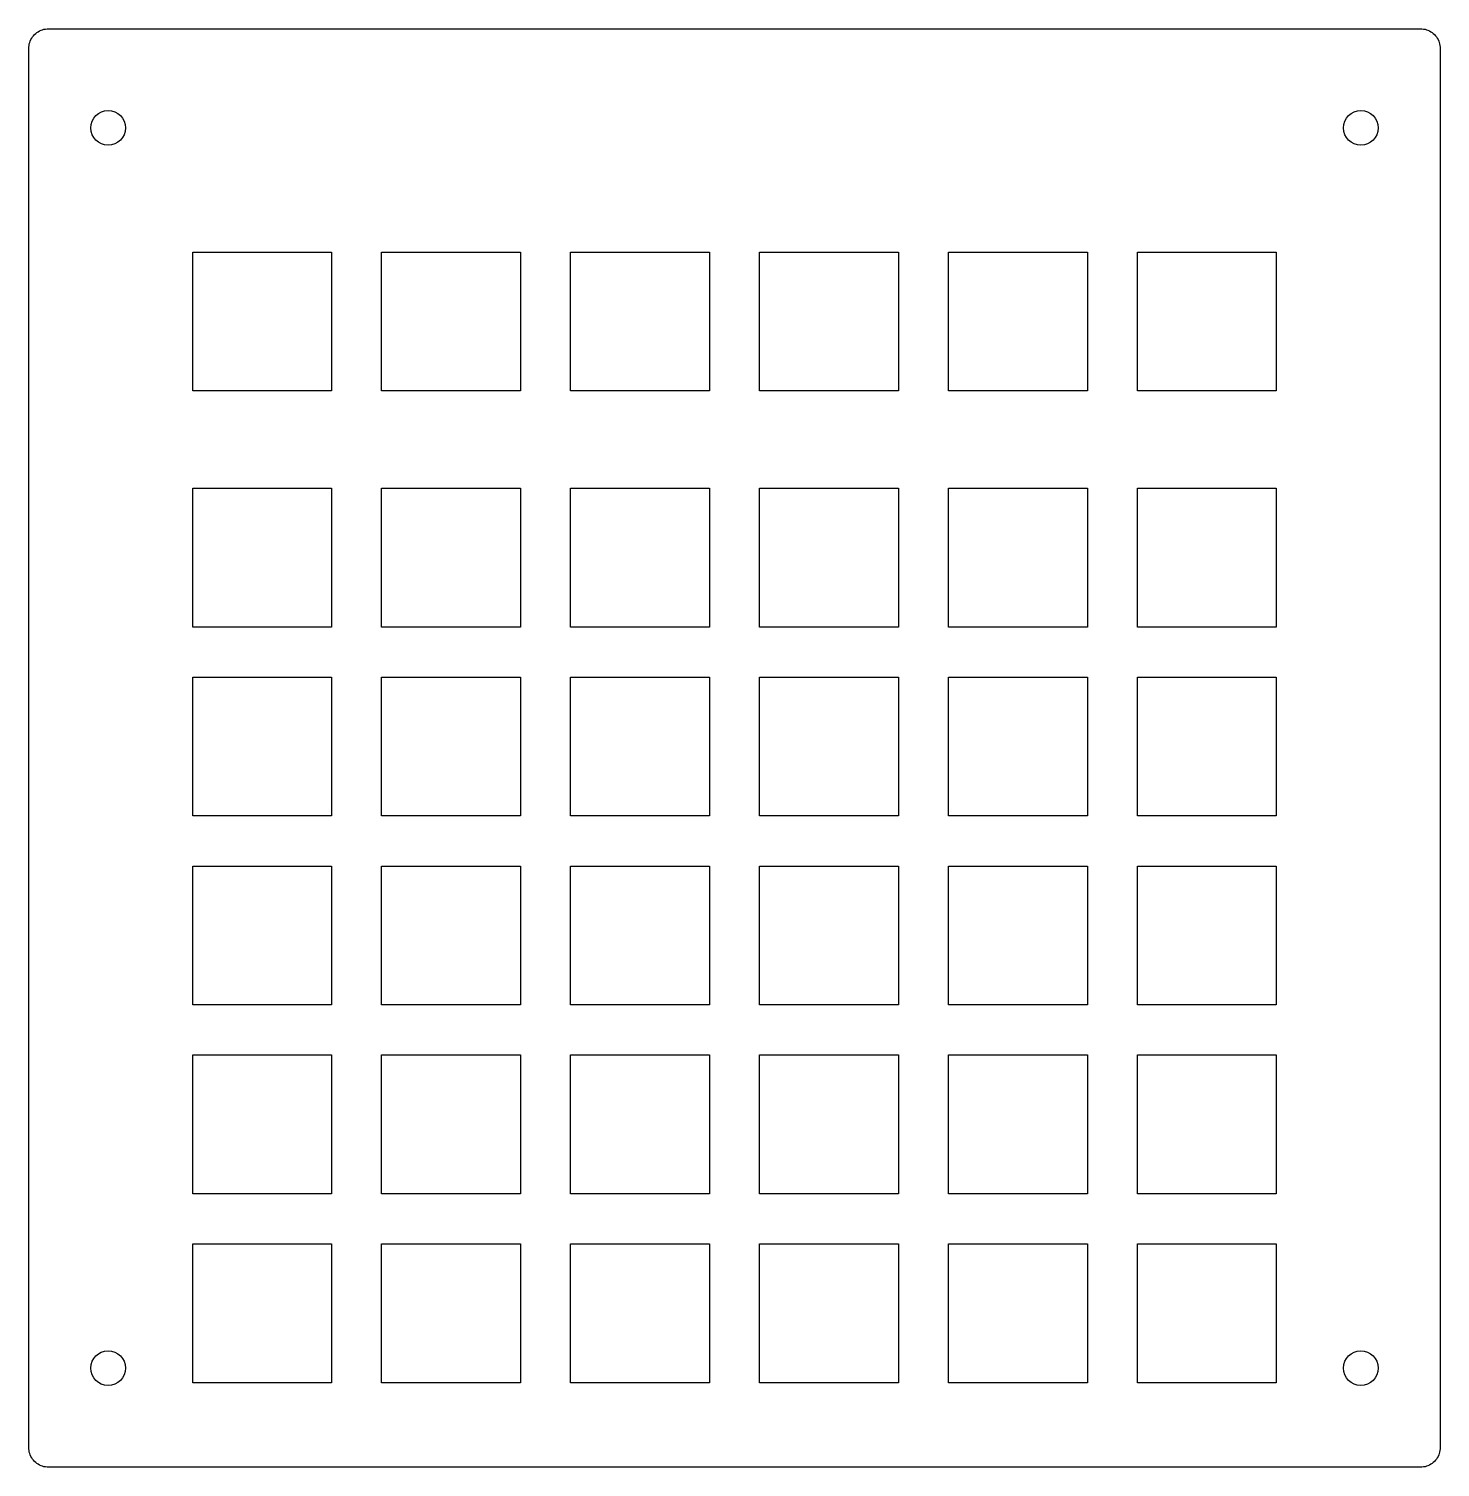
# Model space of a CAD drawing. Extents: x 6 to 148, y 4 to 149.
import ezdxf

# ---------------------------------------------------------------- set-up
doc = ezdxf.new("R2010")
doc.units = 0
doc.header["$MEASUREMENT"] = 0

msp = doc.modelspace()

# ---------------------------------------------------------------- linework, layer by layer
at = {"color": 0}
for p, q in [((7.47588, 149.385), (7.62884, 149.427)), ((7.62884, 149.427), (7.7818, 149.458)), ((7.7818, 149.458), (7.9389, 149.476)), ((7.9389, 149.476), (8.096, 149.483)), ((8.096, 149.483), (146.396, 149.483)), ((146.396, 149.483), (146.553, 149.476)), ((146.553, 149.476), (146.709, 149.458)), ((146.709, 149.458), (146.863, 149.427)), ((146.863, 149.427), (147.015, 149.385)), ((6.150206, 147.949), (6.192925, 148.102)), ((6.192925, 148.102), (6.248047, 148.248)), ((6.248047, 148.248), (6.312815, 148.39)), ((6.312815, 148.39), (6.389985, 148.528)), ((6.389985, 148.528), (6.4768, 148.659)), ((6.4768, 148.659), (6.574643, 148.781)), ((6.574643, 148.781), (6.680752, 148.897)), ((6.680752, 148.897), (6.796505, 149.003)), ((6.796505, 149.003), (6.919152, 149.101)), ((6.919152, 149.101), (7.05006, 149.188)), ((7.05006, 149.188), (7.18787, 149.265)), ((7.18787, 149.265), (7.32981, 149.33)), ((7.32981, 149.33), (7.47588, 149.385)), ((147.015, 149.385), (147.162, 149.33)), ((147.162, 149.33), (147.304, 149.265)), ((147.304, 149.265), (147.44, 149.188)), ((147.44, 149.188), (147.571, 149.101)), ((147.571, 149.101), (147.694, 149.003)), ((147.694, 149.003), (147.811, 148.897)), ((147.811, 148.897), (147.916, 148.781)), ((147.916, 148.781), (148.015, 148.659)), ((148.015, 148.659), (148.102, 148.528)), ((148.102, 148.528), (148.179, 148.39)), ((148.179, 148.39), (148.244, 148.248)), ((148.244, 148.248), (148.299, 148.102)), ((148.299, 148.102), (148.34, 147.949)), ((6.095085, 147.482), (6.101975, 147.639)), ((6.095085, 6.41984), (6.095085, 147.482)), ((6.101975, 147.639), (6.119889, 147.796)), ((6.119889, 147.796), (6.150206, 147.949)), ((148.34, 147.949), (148.372, 147.796)), ((148.372, 147.796), (148.39, 147.639)), ((148.39, 147.639), (148.397, 147.482)), ((148.397, 147.482), (148.397, 6.41984)), ((22.6205, 126.957), (36.6201, 126.957)), ((22.6205, 112.958), (22.6205, 126.957)), ((36.6201, 126.957), (36.6201, 112.958)), ((41.6705, 126.957), (55.6701, 126.957)), ((41.6705, 112.958), (41.6705, 126.957)), ((55.6701, 126.957), (55.6701, 112.958)), ((60.7205, 126.957), (74.7201, 126.957)), ((60.7205, 112.958), (60.7205, 126.957)), ((74.7201, 126.957), (74.7201, 112.958)), ((79.7705, 126.957), (93.7701, 126.957)), ((79.7705, 112.958), (79.7705, 126.957)), ((93.7701, 126.957), (93.7701, 112.958)), ((98.8205, 126.957), (112.82, 126.957)), ((98.8205, 112.958), (98.8205, 126.957)), ((112.82, 126.957), (112.82, 112.958)), ((117.87, 126.957), (131.87, 126.957)), ((117.87, 112.958), (117.87, 126.957)), ((131.87, 126.957), (131.87, 112.958)), ((36.6201, 112.958), (22.6205, 112.958)), ((55.6701, 112.958), (41.6705, 112.958)), ((74.7201, 112.958), (60.7205, 112.958)), ((93.7701, 112.958), (79.7705, 112.958)), ((112.82, 112.958), (98.8205, 112.958)), ((131.87, 112.958), (117.87, 112.958)), ((22.6205, 103.145), (36.6201, 103.145)), ((22.6205, 89.1452), (22.6205, 103.145)), ((36.6201, 103.145), (36.6201, 89.1452)), ((41.6705, 103.145), (55.6701, 103.145)), ((41.6705, 89.1452), (41.6705, 103.145)), ((55.6701, 103.145), (55.6701, 89.1452)), ((60.7205, 103.145), (74.7201, 103.145)), ((60.7205, 89.1452), (60.7205, 103.145)), ((74.7201, 103.145), (74.7201, 89.1452)), ((79.7705, 103.145), (93.7701, 103.145)), ((79.7705, 89.1452), (79.7705, 103.145)), ((93.7701, 103.145), (93.7701, 89.1452)), ((98.8205, 103.145), (112.82, 103.145)), ((98.8205, 89.1452), (98.8205, 103.145)), ((112.82, 103.145), (112.82, 89.1452)), ((117.87, 103.145), (131.87, 103.145)), ((117.87, 89.1452), (117.87, 103.145)), ((131.87, 103.145), (131.87, 89.1452)), ((36.6201, 89.1452), (22.6205, 89.1452)), ((55.6701, 89.1452), (41.6705, 89.1452)), ((74.7201, 89.1452), (60.7205, 89.1452)), ((93.7701, 89.1452), (79.7705, 89.1452)), ((112.82, 89.1452), (98.8205, 89.1452)), ((131.87, 89.1452), (117.87, 89.1452)), ((22.6205, 84.0948), (36.6201, 84.0948)), ((22.6205, 70.0952), (22.6205, 84.0948)), ((36.6201, 84.0948), (36.6201, 70.0952)), ((41.6705, 84.0948), (55.6701, 84.0948)), ((41.6705, 70.0952), (41.6705, 84.0948)), ((55.6701, 84.0948), (55.6701, 70.0952)), ((60.7205, 84.0948), (74.7201, 84.0948)), ((60.7205, 70.0952), (60.7205, 84.0948)), ((74.7201, 84.0948), (74.7201, 70.0952)), ((79.7705, 84.0948), (93.7701, 84.0948)), ((79.7705, 70.0952), (79.7705, 84.0948)), ((93.7701, 84.0948), (93.7701, 70.0952)), ((98.8205, 84.0948), (112.82, 84.0948)), ((98.8205, 70.0952), (98.8205, 84.0948)), ((112.82, 84.0948), (112.82, 70.0952)), ((117.87, 84.0948), (131.87, 84.0948)), ((117.87, 70.0952), (117.87, 84.0948)), ((131.87, 84.0948), (131.87, 70.0952)), ((36.6201, 70.0952), (22.6205, 70.0952)), ((55.6701, 70.0952), (41.6705, 70.0952)), ((74.7201, 70.0952), (60.7205, 70.0952)), ((93.7701, 70.0952), (79.7705, 70.0952)), ((112.82, 70.0952), (98.8205, 70.0952)), ((131.87, 70.0952), (117.87, 70.0952)), ((22.6205, 65.0448), (36.6201, 65.0448)), ((22.6205, 51.0452), (22.6205, 65.0448)), ((36.6201, 65.0448), (36.6201, 51.0452)), ((41.6705, 65.0448), (55.6701, 65.0448)), ((41.6705, 51.0452), (41.6705, 65.0448)), ((55.6701, 65.0448), (55.6701, 51.0452)), ((60.7205, 65.0448), (74.7201, 65.0448)), ((60.7205, 51.0452), (60.7205, 65.0448)), ((74.7201, 65.0448), (74.7201, 51.0452)), ((79.7705, 65.0448), (93.7701, 65.0448)), ((79.7705, 51.0452), (79.7705, 65.0448)), ((93.7701, 65.0448), (93.7701, 51.0452)), ((98.8205, 65.0448), (112.82, 65.0448)), ((98.8205, 51.0452), (98.8205, 65.0448)), ((112.82, 65.0448), (112.82, 51.0452)), ((117.87, 65.0448), (131.87, 65.0448)), ((117.87, 51.0452), (117.87, 65.0448)), ((131.87, 65.0448), (131.87, 51.0452)), ((36.6201, 51.0452), (22.6205, 51.0452)), ((55.6701, 51.0452), (41.6705, 51.0452)), ((74.7201, 51.0452), (60.7205, 51.0452)), ((93.7701, 51.0452), (79.7705, 51.0452)), ((112.82, 51.0452), (98.8205, 51.0452)), ((131.87, 51.0452), (117.87, 51.0452)), ((22.6205, 45.9948), (36.6201, 45.9948)), ((22.6205, 31.9953), (22.6205, 45.9948)), ((36.6201, 45.9948), (36.6201, 31.9953)), ((41.6705, 45.9948), (55.6701, 45.9948)), ((41.6705, 31.9953), (41.6705, 45.9948)), ((55.6701, 45.9948), (55.6701, 31.9953)), ((60.7205, 45.9948), (74.7201, 45.9948)), ((60.7205, 31.9953), (60.7205, 45.9948)), ((74.7201, 45.9948), (74.7201, 31.9953)), ((79.7705, 45.9948), (93.7701, 45.9948)), ((79.7705, 31.9953), (79.7705, 45.9948)), ((93.7701, 45.9948), (93.7701, 31.9953)), ((98.8205, 45.9948), (112.82, 45.9948)), ((98.8205, 31.9953), (98.8205, 45.9948)), ((112.82, 45.9948), (112.82, 31.9953)), ((117.87, 45.9948), (131.87, 45.9948)), ((117.87, 31.9953), (117.87, 45.9948)), ((131.87, 45.9948), (131.87, 31.9953)), ((36.6201, 31.9953), (22.6205, 31.9953)), ((55.6701, 31.9953), (41.6705, 31.9953)), ((74.7201, 31.9953), (60.7205, 31.9953)), ((93.7701, 31.9953), (79.7705, 31.9953)), ((112.82, 31.9953), (98.8205, 31.9953)), ((131.87, 31.9953), (117.87, 31.9953)), ((22.6205, 26.9448), (36.6201, 26.9448)), ((22.6205, 12.9453), (22.6205, 26.9448)), ((36.6201, 26.9448), (36.6201, 12.9453)), ((41.6705, 26.9448), (55.6701, 26.9448)), ((41.6705, 12.9453), (41.6705, 26.9448)), ((55.6701, 26.9448), (55.6701, 12.9453)), ((60.7205, 26.9448), (74.7201, 26.9448)), ((60.7205, 12.9453), (60.7205, 26.9448)), ((74.7201, 26.9448), (74.7201, 12.9453)), ((79.7705, 26.9448), (93.7701, 26.9448)), ((79.7705, 12.9453), (79.7705, 26.9448)), ((93.7701, 26.9448), (93.7701, 12.9453)), ((98.8205, 26.9448), (112.82, 26.9448)), ((98.8205, 12.9453), (98.8205, 26.9448)), ((112.82, 26.9448), (112.82, 12.9453)), ((117.87, 26.9448), (131.87, 26.9448)), ((117.87, 12.9453), (117.87, 26.9448)), ((131.87, 26.9448), (131.87, 12.9453)), ((36.6201, 12.9453), (22.6205, 12.9453)), ((55.6701, 12.9453), (41.6705, 12.9453)), ((74.7201, 12.9453), (60.7205, 12.9453)), ((93.7701, 12.9453), (79.7705, 12.9453)), ((112.82, 12.9453), (98.8205, 12.9453)), ((131.87, 12.9453), (117.87, 12.9453)), ((6.101975, 6.26274), (6.095085, 6.41984)), ((6.119889, 6.10564), (6.101975, 6.26274)), ((6.150206, 5.95268), (6.119889, 6.10564)), ((6.192925, 5.8011), (6.150206, 5.95268)), ((148.34, 5.95268), (148.299, 5.8011)), ((148.372, 6.10564), (148.34, 5.95268)), ((148.39, 6.26274), (148.372, 6.10564)), ((148.397, 6.41984), (148.39, 6.26274)), ((6.248047, 5.65365), (6.192925, 5.8011)), ((6.312815, 5.51171), (6.248047, 5.65365)), ((6.389985, 5.3739), (6.312815, 5.51171)), ((6.4768, 5.24299), (6.389985, 5.3739)), ((6.574643, 5.12034), (6.4768, 5.24299)), ((6.680752, 5.00597), (6.574643, 5.12034)), ((6.796505, 4.898483), (6.680752, 5.00597)), ((6.919152, 4.80064), (6.796505, 4.898483)), ((7.05006, 4.713825), (6.919152, 4.80064)), ((7.18787, 4.636655), (7.05006, 4.713825)), ((7.32981, 4.571885), (7.18787, 4.636655)), ((7.47588, 4.516763), (7.32981, 4.571885)), ((7.62884, 4.474045), (7.47588, 4.516763)), ((7.7818, 4.443727), (7.62884, 4.474045)), ((7.9389, 4.425813), (7.7818, 4.443727)), ((8.096, 4.418924), (7.9389, 4.425813)), ((146.396, 4.418924), (8.096, 4.418924)), ((146.553, 4.425813), (146.396, 4.418924)), ((146.709, 4.443727), (146.553, 4.425813)), ((146.863, 4.474045), (146.709, 4.443727)), ((147.015, 4.516763), (146.863, 4.474045)), ((147.162, 4.571885), (147.015, 4.516763)), ((147.304, 4.636655), (147.162, 4.571885)), ((147.44, 4.713825), (147.304, 4.636655)), ((147.571, 4.80064), (147.44, 4.713825)), ((147.694, 4.898483), (147.571, 4.80064)), ((147.811, 5.00597), (147.694, 4.898483)), ((147.916, 5.12034), (147.811, 5.00597)), ((148.015, 5.24299), (147.916, 5.12034)), ((148.102, 5.3739), (148.015, 5.24299)), ((148.179, 5.51171), (148.102, 5.3739)), ((148.244, 5.65365), (148.179, 5.51171)), ((148.299, 5.8011), (148.244, 5.65365))]:
    msp.add_line(p, q, dxfattribs=at)
at = {"linetype": 'Continuous'}
for centre in [(14.095085, 139.483), (140.397, 139.483), (14.088751, 14.418924), (140.39, 14.418924)]:
    msp.add_circle(centre, 1.75, dxfattribs=at)

doc.saveas('drawing.dxf')
